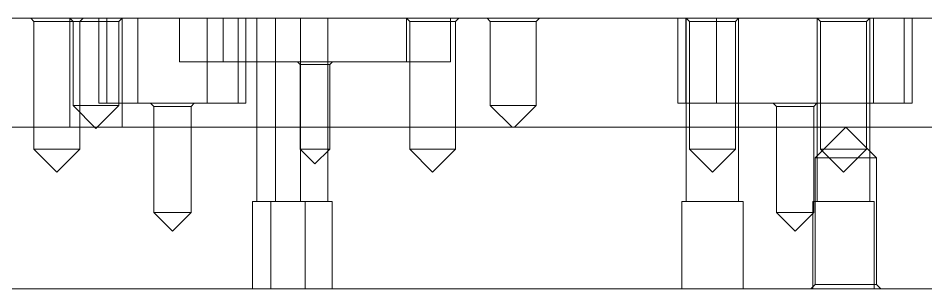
# Model space of a CAD drawing. Header units: millimetres. Extents: x 7176 to 10197, y 11773 to 13427.
# Drawn here: x 7579.1 to 7786.8, y 11780.8 to 11842.8 of the extents above; entities that cross this region are included whole.
import ezdxf

# ---------------------------------------------------------------- set-up
doc = ezdxf.new("R2010")
doc.units = ezdxf.units.MM
doc.linetypes.add('DASHED', pattern=[0])
doc.layers.add('DIM', color=4, linetype='Continuous', lineweight=20)
doc.layers.add('LP', color=40, linetype='Continuous', lineweight=20)

msp = doc.modelspace()

# ---------------------------------------------------------------- linework, layer by layer
at = {"layer": 'DIM', "color": 252, "linetype": 'DASHED', "lineweight": 5}
msp.add_lwpolyline([(7198.478, 11842.781), (7198.478, 11780.781), (8798.478, 11780.781), (8798.478, 11842.781)], close=True, dxfattribs=at)
at = {"layer": 'LP', "color": 135, "linetype": 'Continuous', "lineweight": 5}
msp.add_line((8798.478, 11842.781), (7198.478, 11842.781), dxfattribs=at)
at = {"layer": 'LP', "color": 5, "linetype": 'DASHED', "lineweight": 5, "ltscale": 1.70264}
for p, q in [((7581.928, 11842.781), (7582.675, 11842.034)), ((7582.675, 11842.034), (7582.675, 11812.781)), ((7591.625, 11842.034), (7582.675, 11842.034)), ((7590.878, 11842.781), (7591.625, 11842.034)), ((7591.625, 11842.034), (7591.625, 11822.781)), ((7602.131, 11842.034), (7591.625, 11842.034)), ((7593.181, 11842.034), (7593.928, 11842.781)), ((7593.181, 11812.781), (7593.181, 11842.034)), ((7602.131, 11842.034), (7602.878, 11842.781)), ((7602.131, 11822.781), (7602.131, 11842.034)), ((7667.928, 11842.781), (7668.675, 11842.034)), ((7668.675, 11842.034), (7668.675, 11812.781)), ((7679.181, 11842.034), (7668.675, 11842.034)), ((7679.181, 11842.034), (7679.928, 11842.781)), ((7679.181, 11812.781), (7679.181, 11842.034)), ((7686.378, 11842.781), (7687.125, 11842.034)), ((7687.125, 11842.034), (7687.125, 11822.781)), ((7697.631, 11842.034), (7687.125, 11842.034)), ((7697.631, 11842.034), (7698.378, 11842.781)), ((7697.631, 11822.781), (7697.631, 11842.034)), ((7731.958, 11842.781), (7732.705, 11842.034)), ((7732.705, 11842.034), (7732.705, 11812.781)), ((7743.211, 11842.034), (7732.705, 11842.034)), ((7743.211, 11842.034), (7743.958, 11842.781)), ((7743.211, 11812.781), (7743.211, 11842.034)), ((7761.958, 11842.781), (7762.705, 11842.034)), ((7762.705, 11842.034), (7762.705, 11812.781)), ((7773.211, 11842.034), (7762.705, 11842.034)), ((7773.211, 11842.034), (7773.958, 11842.781)), ((7773.211, 11812.781), (7773.211, 11842.034)), ((7642.974, 11832.781), (7643.571, 11832.184)), ((7643.571, 11832.184), (7643.571, 11812.781)), ((7650.377, 11832.184), (7643.571, 11832.184)), ((7650.377, 11832.184), (7650.974, 11832.781)), ((7650.377, 11812.781), (7650.377, 11832.184)), ((7591.625, 11822.781), (7596.878, 11817.528)), ((7591.625, 11822.781), (7602.131, 11822.781)), ((7596.878, 11817.528), (7602.131, 11822.781)), ((7609.378, 11823.281), (7610.125, 11822.534)), ((7610.125, 11822.534), (7610.125, 11798.281)), ((7618.631, 11822.534), (7610.125, 11822.534)), ((7618.631, 11822.534), (7619.378, 11823.281)), ((7618.631, 11798.281), (7618.631, 11822.534)), ((7687.125, 11822.781), (7692.125, 11817.781)), ((7687.125, 11822.781), (7697.631, 11822.781)), ((7692.631, 11817.781), (7697.631, 11822.781)), ((7751.878, 11823.281), (7752.625, 11822.534)), ((7752.625, 11822.534), (7752.625, 11798.281)), ((7761.131, 11822.534), (7752.625, 11822.534)), ((7761.131, 11822.534), (7761.878, 11823.281)), ((7761.131, 11798.281), (7761.131, 11822.534)), ((7768.478, 11817.784), (7761.475, 11810.781)), ((7775.481, 11810.781), (7768.478, 11817.784)), ((7582.675, 11812.781), (7587.928, 11807.528)), ((7582.675, 11812.781), (7593.181, 11812.781)), ((7587.928, 11807.528), (7593.181, 11812.781)), ((7643.571, 11812.781), (7646.974, 11809.378)), ((7643.571, 11812.781), (7650.377, 11812.781)), ((7646.974, 11809.378), (7650.377, 11812.781)), ((7668.675, 11812.781), (7673.928, 11807.528)), ((7668.675, 11812.781), (7679.181, 11812.781)), ((7673.928, 11807.528), (7679.181, 11812.781)), ((7732.705, 11812.781), (7737.958, 11807.528)), ((7732.705, 11812.781), (7743.211, 11812.781)), ((7737.958, 11807.528), (7743.211, 11812.781)), ((7762.705, 11812.781), (7767.958, 11807.528)), ((7762.705, 11812.781), (7773.211, 11812.781)), ((7767.958, 11807.528), (7773.211, 11812.781)), ((7761.475, 11810.781), (7761.475, 11781.778)), ((7775.481, 11810.781), (7761.475, 11810.781)), ((7775.481, 11781.778), (7775.481, 11810.781)), ((7610.125, 11798.281), (7614.378, 11794.028)), ((7610.125, 11798.281), (7618.631, 11798.281)), ((7614.378, 11794.028), (7618.631, 11798.281)), ((7752.625, 11798.281), (7756.878, 11794.028)), ((7752.625, 11798.281), (7761.131, 11798.281)), ((7756.878, 11794.028), (7761.131, 11798.281)), ((7761.475, 11781.778), (7760.478, 11780.781)), ((7761.475, 11781.778), (7775.481, 11781.778)), ((7776.478, 11780.781), (7775.481, 11781.778))]:
    msp.add_line(p, q, dxfattribs=at)
at = {"layer": 'LP', "color": 1, "linetype": 'DASHED', "lineweight": 5, "ltscale": 1.70264}
for p, q in [((7590.878, 11842.781), (7590.878, 11817.781)), ((7602.878, 11817.781), (7602.878, 11842.781)), ((7633.719, 11842.781), (7633.719, 11800.781)), ((7637.928, 11842.781), (7637.928, 11800.781)), ((7643.719, 11800.781), (7643.719, 11842.781)), ((7649.928, 11800.781), (7649.928, 11842.781)), ((7731.958, 11842.781), (7731.958, 11800.781)), ((7743.958, 11800.781), (7743.958, 11842.781)), ((7761.958, 11842.781), (7761.958, 11800.781)), ((7773.958, 11800.781), (7773.958, 11842.781))]:
    msp.add_line(p, q, dxfattribs=at)
at = {"layer": 'LP', "color": 31, "linetype": 'DASHED', "lineweight": 5, "ltscale": 1.70264}
for p, q in [((7597.56, 11842.781), (7597.56, 11823.281)), ((7599.378, 11823.281), (7599.378, 11842.781)), ((7606.417, 11823.281), (7606.417, 11842.781)), ((7615.974, 11842.781), (7615.974, 11832.781)), ((7622.339, 11823.281), (7622.339, 11842.781)), ((7629.378, 11823.281), (7629.378, 11842.781)), ((7631.196, 11823.281), (7631.196, 11842.781)), ((7677.974, 11832.781), (7677.974, 11842.781)), ((7730.06, 11842.781), (7730.06, 11823.281)), ((7731.878, 11823.281), (7731.878, 11842.781)), ((7738.916, 11823.281), (7738.916, 11842.781)), ((7774.839, 11823.281), (7774.839, 11842.781)), ((7781.878, 11823.281), (7781.878, 11842.781)), ((7783.696, 11823.281), (7783.696, 11842.781)), ((7615.974, 11832.781), (7625.974, 11832.781)), ((7667.974, 11832.781), (7677.974, 11832.781)), ((7606.417, 11823.281), (7597.56, 11823.281)), ((7606.417, 11823.281), (7622.339, 11823.281)), ((7631.196, 11823.281), (7622.339, 11823.281)), ((7738.916, 11823.281), (7730.06, 11823.281)), ((7774.839, 11823.281), (7738.916, 11823.281)), ((7783.696, 11823.281), (7774.839, 11823.281)), ((7632.719, 11800.781), (7632.719, 11780.781)), ((7644.719, 11800.781), (7632.719, 11800.781)), ((7636.928, 11800.781), (7636.928, 11780.781)), ((7650.928, 11800.781), (7644.718, 11800.781)), ((7644.719, 11780.781), (7644.719, 11800.781)), ((7650.928, 11780.781), (7650.928, 11800.781)), ((7730.958, 11800.781), (7730.958, 11780.781)), ((7744.958, 11800.781), (7730.958, 11800.781)), ((7744.958, 11780.781), (7744.958, 11800.781)), ((7760.958, 11800.781), (7760.958, 11780.781)), ((7774.958, 11800.781), (7760.958, 11800.781)), ((7774.958, 11780.781), (7774.958, 11800.781))]:
    msp.add_line(p, q, dxfattribs=at)
at = {"layer": 'LP', "color": 155, "linetype": 'DASHED', "lineweight": 5, "ltscale": 1.70264}
for p, q in [((7625.974, 11832.781), (7625.974, 11842.781)), ((7625.974, 11842.781), (7625.974, 11832.781)), ((7667.974, 11842.781), (7667.974, 11832.781)), ((7667.974, 11832.781), (7667.974, 11842.781))]:
    msp.add_line(p, q, dxfattribs=at)
at = {"layer": 'LP', "color": 2, "linetype": 'DASHED', "lineweight": 5, "ltscale": 1.70264}
msp.add_line((7667.974, 11832.781), (7625.974, 11832.781), dxfattribs=at)
at = {"layer": 'LP', "color": 31, "linetype": 'Continuous', "lineweight": 5}
for p, q in [((8798.478, 11817.781), (7198.478, 11817.781)), ((7198.478, 11780.781), (7791.978, 11780.781))]:
    msp.add_line(p, q, dxfattribs=at)

doc.saveas('drawing.dxf')
